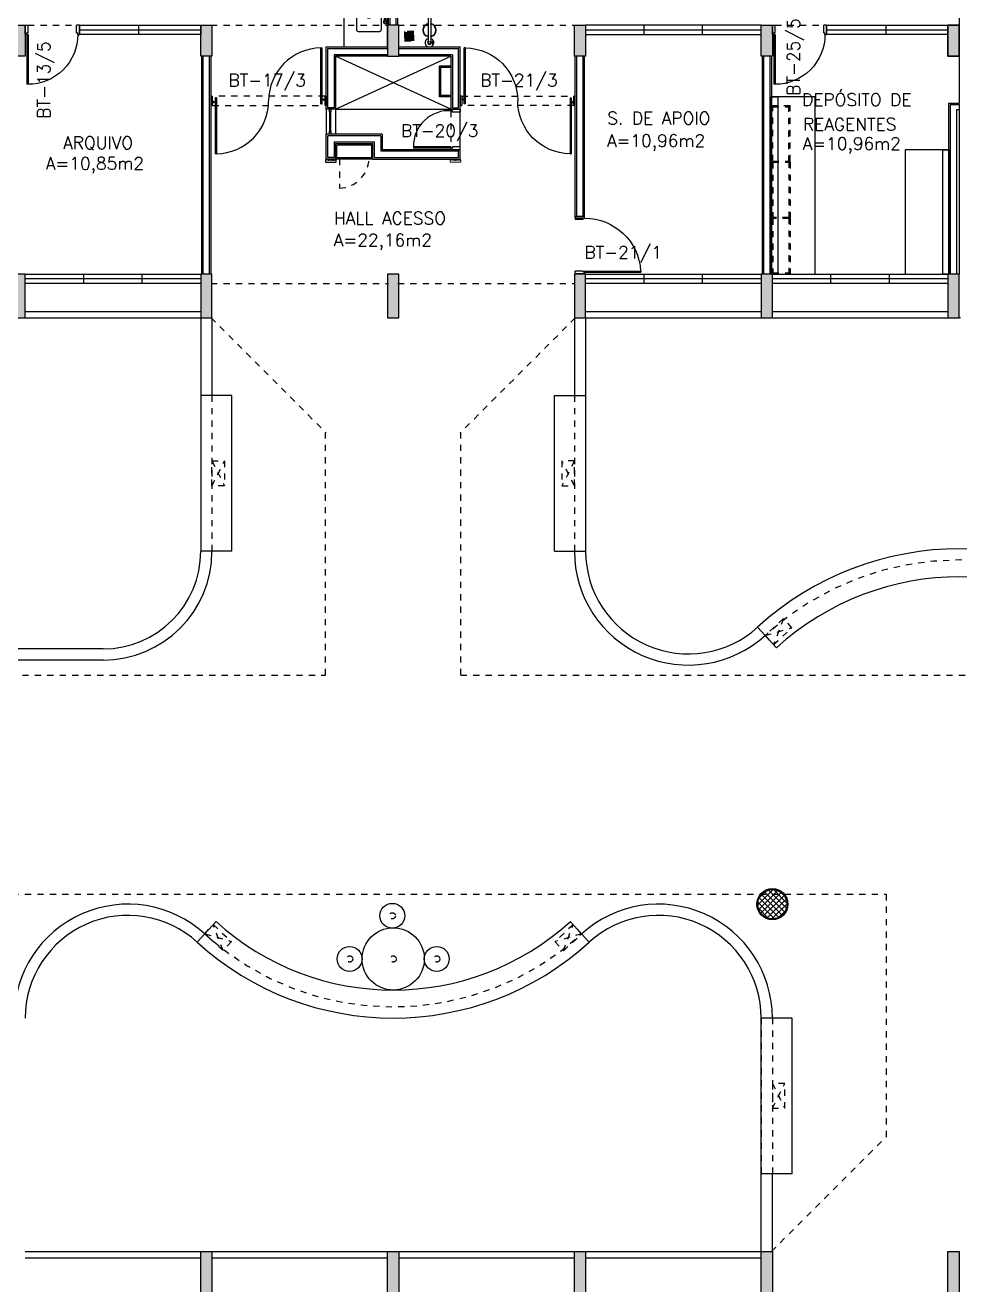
# Model space of a CAD drawing. Header units: metres. Extents: x -31 to 130, y -13 to 69.
# Drawn here: x 11.89 to 26.9, y 14.09 to 34.33 of the extents above; entities that cross this region are included whole.
import ezdxf

# ---------------------------------------------------------------- set-up
doc = ezdxf.new("R2010")
doc.units = ezdxf.units.M
doc.header["$LTSCALE"] = 0.002
doc.header["$MEASUREMENT"] = 0
doc.linetypes.add('HIDDEN', pattern=[9.525, 6.35, -3.175])
doc.linetypes.add('HIDDEN2', pattern=[4.7625, 3.175, -1.5875])
doc.layers.get('0').update_dxf_attribs({"linetype": 'CONTINUOUS'})
for name, color, linetype in [('A-WC', 2, 'CONTINUOUS'), ('ar-alv', 2, 'CONTINUOUS'), ('ar-armarioproj', 1, 'HIDDEN'), ('ar-banc', 1, 'CONTINUOUS'), ('ar-banco', 2, 'CONTINUOUS'), ('ar-cal', 2, 'CONTINUOUS'), ('ar-castelo', 2, 'CONTINUOUS'), ('ar-esq', 2, 'CONTINUOUS'), ('ar-estc', 1, 'CONTINUOUS'), ('AR-LAY-OUT-EQUIPAMENTOS', 1, 'CONTINUOUS'), ('ar-piso', 1, 'CONTINUOUS'), ('ar-porta', 1, 'CONTINUOUS'), ('ar-proj', 1, 'HIDDEN'), ('ar-projarmario', 1, 'HIDDEN'), ('ar-ralo', 1, 'CONTINUOUS'), ('ar-reboco', 2, 'CONTINUOUS'), ('ar-shaft', 2, 'CONTINUOUS'), ('ar-wc', 2, 'CONTINUOUS'), ('ar-xis', 1, 'CONTINUOUS'), ('banc', 1, 'CONTINUOUS'), ('COZ1', 1, 'CONTINUOUS'), ('DET-PIVO', 2, 'CONTINUOUS'), ('ENDEREÇO', 2, 'CONTINUOUS'), ('esq-01', 1, 'CONTINUOUS'), ('esq-02', 1, 'CONTINUOUS'), ('esq4', 1, 'CONTINUOUS'), ('estc-01', 3, 'CONTINUOUS'), ('h-estc', 3, 'CONTINUOUS'), ('h-lixo', 8, 'CONTINUOUS'), ('lixeiras', 1, 'CONTINUOUS'), ('lixo1', 1, 'CONTINUOUS'), ('mesa1', 2, 'CONTINUOUS'), ('mesa2', 1, 'HIDDEN'), ('PROJ-MARCO', 1, 'HIDDEN'), ('ptm', 2, 'CONTINUOUS'), ('ptm1', 1, 'CONTINUOUS'), ('ralo', 1, 'HIDDEN2'), ('shaft1', 2, 'CONTINUOUS'), ('TEXTO', 2, 'CONTINUOUS'), ('TRNR1', 1, 'CONTINUOUS'), ('ÁREA', 2, 'CONTINUOUS')]:
    doc.layers.add(name, color=color, linetype=linetype)
doc.layers.get('lixeiras').off()
doc.styles.add('UNB-100', font='simplex.shx', dxfattribs={"height": 0.2})
doc.styles.add('UNB1-100', font='simplex.shx', dxfattribs={"height": 0.2})

# ---------------------------------------------------------------- blocks, each defined once
blk = doc.blocks.new('plr01-01p')
at = {"layer": 'h-estc'}
blk.add_hatch(color=3, dxfattribs=at).paths.add_polyline_path([(0.09, 0.075), (-0.09, 0.075), (-0.09, -0.625), (0.09, -0.625)])
at = {"layer": 'estc-01', "color": 3}
blk.add_lwpolyline([(-0.09, 0.075), (-0.09, -0.625), (0.09, -0.625), (0.09, 0.075)], close=True, dxfattribs=at)
blk = doc.blocks.new('esq15-01p')
at = {"layer": 'esq-01'}
for p, q in [((2.91, 0), (0.09, 0)), ((1.03, -0.075), (1.03, 0.075)), ((1.97, -0.075), (1.97, 0.075))]:
    blk.add_line(p, q, dxfattribs=at)
at = {"layer": 'esq-02'}
blk.add_lwpolyline([(2.91, -0.075), (0.09, -0.075), (0.09, 0.075), (2.91, 0.075)], close=True, dxfattribs=at)
blk = doc.blocks.new('sh-01p')
at = {"layer": 'ar-alv'}
for p, q in [((-1.05, 0.05), (-0.09, 0.05)), ((-1.05, -0.9), (-1.05, 0.05)), ((0.09, 0.05), (1.05, 0.05)), ((1.05, -0.9), (1.05, 0.05)), ((-0.95, -0.05), (-0.95, -0.9)), ((-0.09, -0.05), (-0.95, -0.05)), ((0.95, -0.05), (0.09, -0.05)), ((0.95, -0.05), (0.95, -0.9)), ((-0.95, -0.9), (-1.05, -0.9)), ((0.95, -0.9), (1.05, -0.9)), ((-1.05, -1.7), (-1.05, -1.35)), ((-0.2, -1.35), (-1.05, -1.35)), ((-0.2, -1.35), (-0.2, -1.6)), ((-0.95, -1.45), (-0.3, -1.45)), ((-0.95, -1.45), (-0.95, -1.7)), ((-0.3, -1.7), (-0.3, -1.45)), ((1.05, -1.6), (-0.2, -1.6)), ((1.05, -1.7), (1.05, -1.6)), ((-0.95, -1.7), (-1.05, -1.7)), ((-0.3, -1.7), (1.05, -1.7))]:
    blk.add_line(p, q, dxfattribs=at)
at = {"layer": 'ar-proj'}
for p, q in [((0.925, -0.95), (0.925, -1.53)), ((1.075, -1.53), (1.075, -0.97))]:
    blk.add_line(p, q, dxfattribs=at)
at = {"layer": 'ar-proj', "ltscale": 0.01}
blk.add_line((-0.861, -1.725), (-0.861, -2.195), dxfattribs=at)
blk.add_arc((-0.882, -1.699), 0.496, 272.4338, 357.0427, dxfattribs=at)
at = {"layer": 'ar-reboco'}
for p, q in [((-1.075, 0.075), (-0.09, 0.075)), ((-1.075, -0.925), (-1.075, 0.075)), ((0.09, 0.075), (1.075, 0.075)), ((1.075, -0.925), (1.075, 0.075)), ((-0.09, -0.075), (-0.925, -0.075)), ((0.925, -0.075), (0.09, -0.075)), ((0.925, -0.075), (0.925, -0.925)), ((-0.925, -0.925), (-1.075, -0.925)), ((0.925, -0.925), (1.075, -0.925)), ((1.075, -1.575), (1.075, -0.925)), ((-1.075, -1.725), (-1.075, -1.325)), ((-0.175, -1.325), (-1.075, -1.325)), ((-0.175, -1.325), (-0.175, -1.575)), ((-0.925, -1.475), (-0.325, -1.475)), ((-0.925, -1.475), (-0.925, -1.725)), ((-0.325, -1.725), (-0.325, -1.475)), ((1.075, -1.575), (-0.175, -1.575)), ((1.075, -1.725), (1.075, -1.588)), ((-0.925, -1.725), (-1.075, -1.725)), ((-0.325, -1.725), (1.075, -1.725))]:
    blk.add_line(p, q, dxfattribs=at)
blk.add_lwpolyline([(-0.925, -0.075), (-0.925, -0.925)], dxfattribs=at)
at = {"layer": 'ar-xis'}
for p, q in [((-0.925, -0.925), (0.925, -0.075)), ((0.925, -0.925), (-0.925, -0.075))]:
    blk.add_line(p, q, dxfattribs=at)
at = {"layer": 'esq-01'}
for p, q in [((-1.05, -1.743), (-1.026, -1.743)), ((-0.975, -1.743), (-0.95, -1.743))]:
    blk.add_line(p, q, dxfattribs=at)
at = {"layer": 'esq-01', "lineweight": 15}
blk.add_line((-0.925, -1.714), (-0.925, -1.716), dxfattribs=at)
at = {"layer": 'esq-01', "flags": 128}
blk.add_lwpolyline([(-0.92, -1.778, 0.414214), (-0.915, -1.773), (-0.915, -1.743, 0.414214), (-0.92, -1.738), (-0.95, -1.738), (-0.95, -1.743), (-0.998, -1.743), (-0.998, -1.748), (-1.003, -1.748), (-1.003, -1.743), (-1.05, -1.743), (-1.05, -1.738), (-1.08, -1.738), (-1.08, -1.738, 0.414214), (-1.085, -1.743), (-1.085, -1.773, 0.414214), (-1.08, -1.778)], format="xyb", close=True, dxfattribs=at)
at = {"layer": 'esq-01', "lineweight": 15, "flags": 128}
for points in [[(-0.925, -1.655), (-0.925, -1.725), (-0.904, -1.725), (-0.904, -1.655)], [(-0.346, -1.655), (-0.346, -1.725), (-0.325, -1.725), (-0.325, -1.655)]]:
    blk.add_lwpolyline(points, close=True, dxfattribs=at)
blk.add_lwpolyline([(0.92, -1.778, -0.414214), (0.915, -1.773), (0.915, -1.743, -0.414214), (0.92, -1.738), (0.95, -1.738), (0.95, -1.743), (0.997, -1.743), (0.997, -1.748), (1.002, -1.748), (1.002, -1.743), (1.05, -1.743), (1.05, -1.738), (1.08, -1.738), (1.08, -1.738, -0.414214), (1.085, -1.743), (1.085, -1.773, -0.414214), (1.08, -1.778)], format="xyb", close=True, dxfattribs=at)
at = {"layer": 'esq4'}
for p, q in [((-1.075, -0.925), (-1.075, -1.325)), ((-0.925, -0.925), (-0.925, -1.325)), ((-0.95, -1.743), (-0.95, -1.725)), ((-0.925, -1.738), (-0.938, -1.738)), ((-0.936, -1.727), (-0.936, -1.736)), ((-0.936, -1.736), (-0.925, -1.736)), ((-0.925, -1.736), (-0.925, -1.738)), ((0.925, -1.736), (0.925, -1.738)), ((0.936, -1.736), (0.925, -1.736)), ((0.936, -1.727), (0.936, -1.736)), ((1.064, -1.727), (1.064, -1.736)), ((1.064, -1.736), (1.075, -1.736)), ((1.075, -1.736), (1.075, -1.738))]:
    blk.add_line(p, q, dxfattribs=at)
at = {"layer": 'esq4', "lineweight": 15, "ltscale": 0.0002}
for p, q in [((-1.025, -1.284), (-1.025, -0.961)), ((-1, -1.284), (-1, -0.961)), ((-0.863, -1.7), (-0.387, -1.7)), ((-0.863, -1.725), (-0.387, -1.725))]:
    blk.add_line(p, q, dxfattribs=at)
at = {"layer": 'esq4', "lineweight": 5}
for p, q in [((-0.925, -1.727), (-0.936, -1.727)), ((-0.925, -1.725), (-0.925, -1.727)), ((0.925, -1.725), (0.925, -1.727)), ((0.925, -1.727), (0.936, -1.727)), ((1.075, -1.727), (1.064, -1.727)), ((1.075, -1.725), (1.075, -1.727))]:
    blk.add_line(p, q, dxfattribs=at)
at = {"layer": 'esq4', "linetype": 'Continuous', "lineweight": 5}
for points in [[(1.075, -1.575), (1.062, -1.575), (1.062, -1.588), (1.075, -1.588), (1.075, -1.586), (1.064, -1.586), (1.064, -1.577), (1.075, -1.577)], [(-1.075, -1.738), (-1.05, -1.738), (-1.05, -1.725), (-1.075, -1.725), (-1.075, -1.727), (-1.064, -1.727), (-1.064, -1.736), (-1.075, -1.736)]]:
    blk.add_lwpolyline(points, close=True, dxfattribs=at)
at = {"layer": 'ptm'}
for p, q in [((0.925, -1.53), (0.325, -1.53)), ((0.325, -1.53), (0.325, -1.55)), ((0.925, -1.55), (0.325, -1.55)), ((0.925, -1.53), (0.925, -1.55))]:
    blk.add_line(p, q, dxfattribs=at)
for points in [[(0.925, -0.925), (1.075, -0.925), (1.075, -0.97), (0.95, -0.97), (0.95, -0.95), (0.925, -0.95), (0.925, -0.925)], [(0.925, -1.575), (1.075, -1.575), (1.075, -1.53), (0.95, -1.53), (0.95, -1.55), (0.925, -1.55), (0.925, -1.575)]]:
    blk.add_lwpolyline(points, dxfattribs=at)
at = {"layer": 'ptm1'}
blk.add_arc((0.894, -1.517), 0.569, 85.5635, 181.3143, dxfattribs=at)
at = {"layer": 'shaft1'}
for p, q in [((0.743, -0.724), (0.743, -0.226)), ((0.743, -0.226), (0.925, -0.226)), ((0.743, -0.247), (0.925, -0.247)), ((0.763, -0.705), (0.763, -0.247)), ((0.926, -0.705), (0.743, -0.705)), ((0.925, -0.726), (0.743, -0.726)), ((-1.012, -0.966), (-1.012, -1.284)), ((-0.925, -0.925), (0.925, -0.925)), ((-0.904, -1.658), (-0.904, -1.495)), ((-0.896, -1.495), (-0.346, -1.495)), ((-0.346, -1.495), (-0.346, -1.657)), ((-0.387, -1.712), (-0.863, -1.712))]:
    blk.add_line(p, q, dxfattribs=at)
for points in [[(-1.025, -0.925), (-1, -0.925), (-1, -0.966), (-1.025, -0.966)], [(-1.025, -1.284), (-1, -1.284), (-1, -1.325), (-1.025, -1.325)], [(-0.863, -1.7), (-0.863, -1.725), (-0.904, -1.725), (-0.904, -1.7)], [(-0.346, -1.7), (-0.346, -1.725), (-0.387, -1.725), (-0.387, -1.7)]]:
    blk.add_lwpolyline(points, close=True, dxfattribs=at)
blk = doc.blocks.new('plr02-01p')
at = {"layer": 'h-estc'}
blk.add_hatch(color=3, dxfattribs=at).paths.add_polyline_path([(0.09, 0.075), (-0.09, 0.075), (-0.09, -0.425), (0.09, -0.425)])
at = {"layer": 'estc-01', "color": 3}
blk.add_lwpolyline([(-0.09, 0.075), (-0.09, -0.425), (0.09, -0.425), (0.09, 0.075)], close=True, dxfattribs=at)
blk = doc.blocks.new('pm-80-01p')
at = {"layer": 'ptm'}
for p, q in [((0.105, 0.075), (0.105, 0.875)), ((0.125, 0.875), (0.105, 0.875)), ((0.125, 0.075), (0.125, 0.875)), ((0.105, 0.075), (0.08, 0.075)), ((0.08, 0.075), (0.08, -0.075)), ((0.125, 0.075), (0.105, 0.075)), ((0.105, 0.075), (0.105, 0.05)), ((0.125, 0.05), (0.105, 0.05)), ((0.125, 0.05), (0.125, -0.075)), ((0.905, 0.05), (0.905, -0.075)), ((0.905, 0.05), (0.925, 0.05)), ((0.925, 0.075), (0.95, 0.075)), ((0.925, 0.075), (0.925, 0.05)), ((0.95, 0.075), (0.95, -0.075)), ((0.08, -0.075), (0.125, -0.075)), ((0.95, -0.075), (0.905, -0.075))]:
    blk.add_line(p, q, dxfattribs=at)
at = {"layer": 'ptm', "color": 1}
blk.add_arc((0.125, 0.075), 0.8, 360, 90, dxfattribs=at)
blk = doc.blocks.new('esq16-01p')
at = {"layer": 'esq-01'}
for p, q in [((2.025, 0), (0.075, 0)), ((1.075, 0.075), (1.075, -0.075)), ((2.025, 0.075), (2.025, -0.075))]:
    blk.add_line(p, q, dxfattribs=at)
at = {"layer": 'esq-02'}
blk.add_lwpolyline([(2.025, 0.075), (0.075, 0.075), (0.075, -0.075), (2.025, -0.075)], close=True, dxfattribs=at)
at = {"rotation": 180}
blk.add_blockref('pm-80-01p', (2.975, 0), dxfattribs=at)
blk = doc.blocks.new('esq16b-01p')
at = {"layer": 'esq-01'}
for p, q in [((2.91, 0), (0.09, 0)), ((1.03, -0.075), (1.03, 0.075)), ((1.97, -0.075), (1.97, 0.075))]:
    blk.add_line(p, q, dxfattribs=at)
at = {"layer": 'esq-02'}
blk.add_lwpolyline([(2.91, -0.075), (0.09, -0.075), (0.09, 0.075), (2.91, 0.075)], close=True, dxfattribs=at)
blk = doc.blocks.new('pm-90-01p')
at = {"layer": 'ptm'}
for p, q in [((0.105, 0.075), (0.105, 0.975)), ((0.125, 0.975), (0.105, 0.975)), ((0.125, 0.075), (0.125, 0.975)), ((0.105, 0.075), (0.08, 0.075)), ((0.08, 0.075), (0.08, -0.075)), ((0.125, 0.075), (0.105, 0.075)), ((0.125, 0.075), (0.105, 0.075)), ((0.105, 0.075), (0.105, 0.05)), ((0.125, 0.05), (0.105, 0.05)), ((0.125, 0.05), (0.125, -0.075)), ((0.955, 0.05), (0.955, -0.075)), ((0.955, 0.05), (0.975, 0.05)), ((0.975, 0.075), (1, 0.075)), ((0.975, 0.075), (0.975, 0.05)), ((1, 0.075), (1, -0.075)), ((0.08, -0.075), (0.125, -0.075)), ((1, -0.075), (0.955, -0.075))]:
    blk.add_line(p, q, dxfattribs=at)
at = {"layer": 'ptm', "color": 1}
blk.add_arc((0.073, 0.074), 0.902, 0.054, 86.687, dxfattribs=at)
blk = doc.blocks.new('bnc-8p')
at = {"layer": 'banc', "color": 1}
blk.add_lwpolyline([(-1, 0), (1, 0), (1, 0.7), (-1, 0.7)], close=True, dxfattribs=at)
blk = doc.blocks.new('bnc-09p')
at = {"layer": 'banc', "color": 1}
blk.add_lwpolyline([(-1.425, 0), (1.425, 0), (1.425, 0.7), (-1.425, 0.7)], close=True, dxfattribs=at)
blk = doc.blocks.new('pm-dp90-01p')
at = {"layer": 'DET-PIVO'}
for centre in [(-0.85, 0), (0.85, 0)]:
    blk.add_circle(centre, 0.005, dxfattribs=at)
at = {"layer": 'PROJ-MARCO'}
for p, q in [((0.9, 0.075), (-0.9, 0.075)), ((-0.9, -0.075), (0.9, -0.075))]:
    blk.add_line(p, q, dxfattribs=at)
at = {"layer": 'ptm'}
for p, q in [((0.84, -0.05), (0.84, 0.85)), ((0.84, 0.85), (0.86, 0.85)), ((0.86, -0.05), (0.86, 0.85)), ((-0.925, -0.075), (-0.925, 0.075)), ((-0.925, 0.075), (-0.9, 0.075)), ((-0.9, -0.075), (-0.9, 0.075)), ((-0.86, 0.05), (-0.86, -0.85)), ((-0.84, 0.05), (-0.86, 0.05)), ((-0.84, 0.05), (-0.84, -0.85)), ((0.88, 0.03), (0.9, 0.03)), ((0.88, 0.01), (0.88, 0.03)), ((0.88, 0.01), (0.9, 0.01)), ((0.9, 0.075), (0.925, 0.075)), ((0.9, 0.075), (0.9, -0.075)), ((0.925, 0.075), (0.925, -0.075)), ((-0.9, -0.075), (-0.925, -0.075)), ((-0.88, -0.01), (-0.9, -0.01)), ((-0.88, -0.03), (-0.9, -0.03)), ((-0.88, -0.01), (-0.88, -0.03)), ((0.84, -0.05), (0.86, -0.05)), ((0.925, -0.075), (0.9, -0.075)), ((-0.84, -0.85), (-0.86, -0.85))]:
    blk.add_line(p, q, dxfattribs=at)
at = {"layer": 'ptm', "color": 1}
for centre, start, end in [((0.85, 0), 90.6743, 180), ((-0.85, 0), 270.6743, 0)]:
    blk.add_arc(centre, 0.85, start, end, dxfattribs=at)
blk = doc.blocks.new('CUBAcoz-01P')
at = {"layer": 'COZ1'}
for p, q in [((-0.25, -0.4705), (-0.25, -0.1305)), ((-0.22, -0.1005), (0.22, -0.1005)), ((0.25, -0.4705), (0.25, -0.1305)), ((-0.22, -0.5005), (0.22, -0.5005))]:
    blk.add_line(p, q, dxfattribs=at)
blk.add_circle((0, -0.3005), 0.04, dxfattribs=at)
for centre, start, end in [((-0.22, -0.1305), 90, 180), ((0.22, -0.1305), 0, 90), ((-0.22, -0.4705), 180, 270), ((0.22, -0.4705), 270, 0)]:
    blk.add_arc(centre, 0.03, start, end, dxfattribs=at)
blk = doc.blocks.new('TRNR-01P')
at = {"layer": 'TRNR1'}
for p, q in [((-0.009, 0.083), (-0.009, 0.011)), ((0, 0.009), (0.17, 0.009)), ((0.009, 0.083), (0.009, 0.009)), ((-0.009, -0.011), (-0.009, -0.083)), ((0, -0.009), (0.17, -0.009)), ((0.009, -0.009), (0.009, -0.083))]:
    blk.add_line(p, q, dxfattribs=at)
for centre in [(0, 0.1), (0, -0.1)]:
    blk.add_circle(centre, 0.02, dxfattribs=at)
for centre, radius, start, end in [((0, 0.1), 0.03, 289.4712, 250.5288), ((0, 0), 0.014, 130.0052, 229.9948), ((0, 0), 0.009, 90, 270), ((0.17, 0), 0.009, 270, 90), ((0, -0.1), 0.03, 109.4712, 70.5288)]:
    blk.add_arc(centre, radius, start, end, dxfattribs=at)
blk = doc.blocks.new('bnc-24p')
at = {"layer": 'banc'}
blk.add_lwpolyline([(-0.5, 0), (0.5, 0), (0.5, 0.7), (-0.5, 0.7)], close=True, dxfattribs=at)
for name, p, rotation in [('CUBAcoz-01P', (0, 0), 180), ('TRNR-01P', (0, 0.038), 90)]:
    blk.add_blockref(name, p, dxfattribs=dict(rotation=rotation))
blk = doc.blocks.new('mob-ar3')
at = {"layer": 'ar-armarioproj'}
for p, q in [((-1.3825, 0), (-1.3825, 0.3)), ((-0.49, 0.3), (-1.3825, 0.3)), ((-1.3825, 0.28), (-1.3825, 0.3)), ((-1.3825, 0.28), (-1.3825, 0.3)), ((-0.48, 0.28), (-1.3825, 0.28)), ((-1.3625, 0.02), (-1.3625, 0.28)), ((-0.9325, 0.28), (-0.9325, 0.3)), ((-0.49, 0.3), (-0.4825, 0.3)), ((-0.49, 0.28), (-0.49, 0.02)), ((-0.4825, 0.28), (-0.4825, 0.3)), ((0.425, 0.28), (-0.48, 0.28)), ((-0.4775, 0.3), (-0.47, 0.3)), ((-0.4775, 0.28), (-0.4775, 0.3)), ((0.415, 0.3), (-0.47, 0.3)), ((-0.47, 0.28), (-0.47, 0.02)), ((-0.0275, 0.28), (-0.0275, 0.3)), ((0.415, 0.3), (0.4225, 0.3)), ((0.415, 0.02), (0.415, 0.28)), ((0.4225, 0.28), (0.4225, 0.3)), ((0.425, 0.28), (1.3275, 0.28)), ((0.4275, 0.28), (0.4275, 0.3)), ((0.4275, 0.3), (0.435, 0.3)), ((0.435, 0.3), (1.3075, 0.3)), ((0.435, 0.02), (0.435, 0.28)), ((0.8775, 0.28), (0.8775, 0.3)), ((1.3075, 0.3), (1.3275, 0.3)), ((1.3075, 0.02), (1.3075, 0.28)), ((1.3275, 0), (1.3275, 0.3)), ((-0.49, 0.02), (-1.3625, 0.02)), ((0.415, 0.02), (-0.47, 0.02)), ((0.435, 0.02), (1.3075, 0.02)), ((1.3275, 0), (-1.3825, 0))]:
    blk.add_line(p, q, dxfattribs=at)
blk = doc.blocks.new('ralo-15cm')
at = {"layer": 'ralo'}
h = blk.add_hatch(dxfattribs=at)
h.set_pattern_fill('DOTS', color=256, scale=0.005, style=0)
h.set_pattern_definition([(0, (-210.436618, -163.386024), (0.00396875, 0.0079375), [0, -0.0079375])])
h.paths.add_polyline_path([(0.07, 0.064, 0.109147), (0.065, 0.07), (0.044, 0.07, 0.234403), (0.037, 0.056, 0.031938), (0.037, 0.054, -0.085518), (0.053, 0.038, 0.304982), (0.07, 0.048)])
h.paths.add_polyline_path([(-0.047, 0.07), (-0.065, 0.07, 0.101422), (-0.07, 0.065), (-0.07, 0.047, 0.322568), (-0.052, 0.04, -0.06492), (-0.04, 0.051, 0.065904), (-0.039, 0.056, 0.253091)])
h.paths.add_polyline_path([(-0.054, -0.037, 0.248259), (-0.07, -0.043), (-0.07, -0.068, 0.039546), (-0.068, -0.07), (-0.044, -0.07, 0.224729), (-0.037, -0.055, 0.030017), (-0.037, -0.053, -0.089405)])
h.paths.add_polyline_path([(0.07, -0.042, 0.270307), (0.052, -0.039, -0.063767), (0.041, -0.051, 0.073161), (0.04, -0.056, 0.228135), (0.047, -0.07), (0.069, -0.07, 0.013274), (0.07, -0.069)])
for p, q in [((-0.047, 0.002), (-0.062, 0.002)), ((-0.027, 0.002), (-0.044, 0.002)), ((-0.021, 0.042), (-0.029, 0.055)), ((-0.009, 0.002), (-0.024, 0.002)), ((-0.011, 0.024), (-0.02, 0.04)), ((-0.003, 0.009), (-0.01, 0.022)), ((0.007, 0.007), (0.014, 0.02)), ((0.015, 0.022), (0.024, 0.037)), ((0.026, 0.039), (0.033, 0.052)), ((-0.026, -0.039), (-0.033, -0.052)), ((-0.015, -0.022), (-0.024, -0.037)), ((-0.007, -0.007), (-0.014, -0.02)), ((0.002, -0.009), (0.01, -0.022)), ((0.009, -0.003), (0.024, -0.003)), ((0.011, -0.024), (0.02, -0.04)), ((0.021, -0.042), (0.029, -0.055)), ((0.027, -0.003), (0.044, -0.003)), ((0.047, -0.003), (0.062, -0.003))]:
    blk.add_line(p, q, dxfattribs=at)
for points in [[(-0.075, -0.075), (0.075, -0.075), (0.075, 0.075), (-0.075, 0.075)], [(-0.07, -0.07), (0.07, -0.07), (0.07, 0.07), (-0.07, 0.07)]]:
    blk.add_lwpolyline(points, close=True, dxfattribs=at)
for radius in [0.065, 0.00337]:
    blk.add_circle((0, 0), radius, dxfattribs=at)
for radius, start, end in [(0.0617, 152.3206, 177.6794), (0.0617, 122.3206, 147.6794), (0.0468, 153.0651, 176.9349), (0.0443, 153.2384, 176.7616), (0.0468, 123.0651, 146.9349), (0.0443, 123.2384, 146.7616), (0.0617, 92.3206, 117.6794), (0.0268, 155.3615, 174.6385), (0.0243, 155.916, 174.084), (0.0268, 125.3615, 144.6385), (0.0468, 93.0651, 116.9349), (0.0443, 93.2384, 116.7616), (0.0243, 125.916, 144.084), (0.0268, 95.3615, 114.6385), (0.0243, 95.916, 114.084), (0.0617, 62.3206, 87.6794), (0.0468, 63.0651, 86.9349), (0.0443, 63.2384, 86.7616), (0.0268, 65.3615, 84.6385), (0.0243, 65.916, 84.084), (0.0243, 35.916, 54.084), (0.0268, 35.3615, 54.6385), (0.0243, 5.916, 24.084), (0.0443, 33.2384, 56.7616), (0.0268, 5.3615, 24.6385), (0.0468, 33.0651, 56.9349), (0.0617, 32.3206, 57.6794), (0.0443, 3.2384, 26.7616), (0.0468, 3.0651, 26.9349), (0.0617, 2.3206, 27.6794), (0.0617, 182.3206, 207.6794), (0.0617, 212.3206, 237.6794), (0.0468, 183.0651, 206.9349), (0.0443, 183.2384, 206.7616), (0.0468, 213.0651, 236.9349), (0.0443, 213.2384, 236.7616), (0.0617, 242.3206, 267.6794), (0.0268, 185.3615, 204.6385), (0.0243, 185.916, 204.084), (0.0268, 215.3615, 234.6385), (0.0468, 243.0651, 266.9349), (0.0243, 215.916, 234.084), (0.0443, 243.2384, 266.7616), (0.0268, 245.3615, 264.6385), (0.0243, 245.916, 264.084), (0.0243, 275.916, 294.084), (0.0268, 275.3615, 294.6385), (0.0443, 273.2384, 296.7616), (0.0468, 273.0651, 296.9349), (0.0617, 272.3206, 297.6794), (0.0243, 305.916, 324.084), (0.0268, 305.3615, 324.6385), (0.0243, 335.916, 354.084), (0.0268, 335.3615, 354.6385), (0.0443, 303.2384, 326.7616), (0.0468, 303.0651, 326.9349), (0.0617, 302.3206, 327.6794), (0.0443, 333.2384, 356.7616), (0.0468, 333.0651, 356.9349), (0.0617, 332.3206, 357.6794)]:
    blk.add_arc((0, 0), radius, start, end, dxfattribs=at)
blk = doc.blocks.new('lixo-01p')
at = {"layer": 'h-lixo'}
h = blk.add_hatch(dxfattribs=at)
h.set_pattern_fill('ANSI37', color=1, scale=0.02, style=0)
h.set_pattern_definition([(315, (-1.51, 22.955544), (-0.04490128, -0.04490128), []), (225, (-1.51, 22.955544), (-0.04490128, 0.04490128), [])])
h.paths.add_polyline_path([(0, -0.235), (0, 0.235, -0.414214), (0.235, 0, -0.414214)])
h.paths.add_polyline_path([(0, -0.235, -0.414214), (-0.235, 0, -0.414214), (0, 0.235)])
at = {"layer": 'lixo1', "color": 1}
for radius in [0.25, 0.235]:
    blk.add_circle((0, 0), radius, dxfattribs=at)
blk = doc.blocks.new('mesa-banco-01p')
at = {"layer": 'mesa1'}
for centre, radius in [((-0.014, 0.393), 0.2), ((0, -0.3), 0.5), ((-0.7, -0.3), 0.2), ((0.7, -0.3), 0.2)]:
    blk.add_circle(centre, radius, dxfattribs=at)
at = {"layer": 'mesa2'}
for centre in [(-0.014, 0.393), (-0.7, -0.3), (0, -0.3), (0.7, -0.3)]:
    blk.add_circle(centre, 0.05, dxfattribs=at)
blk = doc.blocks.new('BOX')
at = {"color": 1}
for p, q in [((-0.057, -0.14), (-0.057, -0.2)), ((-0.053, -0.14), (-0.053, -0.2)), ((-0.03, -0.165), (-0.053, -0.165)), ((-0.03, -0.175), (-0.053, -0.175)), ((-0.02, -0.73), (-0.02, -0.192)), ((0.02, -0.73), (0.02, -0.192))]:
    blk.add_line(p, q, dxfattribs=at)
blk.add_circle((0, -0.17), 0.02, dxfattribs=at)
for centre, radius, start, end in [((0, -0.17), 0.0699, 286.6348, 253.3652), ((-0.055, -0.14), 0.002, 0, 180), ((-0.055, -0.2), 0.002, 180, 0), ((0, -0.17), 0.03, 311.8103, 228.1897), ((0, -0.371), 0.107, 100.7532, 259.2468), ((0, -0.371), 0.103, 100.7532, 259.2468), ((0, -0.371), 0.103, 280.7532, 79.2468), ((0, -0.371), 0.107, 280.7532, 79.2468), ((0, -0.73), 0.15, 97.6623, 82.3377), ((0, -0.73), 0.025, 143.1301, 36.8699), ((0, -0.73), 0.02, 180, 0)]:
    blk.add_arc(centre, radius, start, end, dxfattribs=at)
blk = doc.blocks.new('chuvemerg-p')
at = {"layer": 'A-WC', "color": 1, "xscale": 4.000000000000012, "yscale": 4.000000000000012, "zscale": 4.000000000000012, "rotation": 315.0000000000003}
blk.add_blockref('BOX', (0, 0), dxfattribs=at)
blk = doc.blocks.new('chuveiro-emerg')
at = {"layer": 'AR-LAY-OUT-EQUIPAMENTOS', "xscale": 0.250000000000002, "yscale": 0.250000000000002, "zscale": 0.250000000000002, "rotation": 134.9999999999999}
blk.add_blockref('chuvemerg-p', (-0.1, -0.0075), dxfattribs=at)
blk = doc.blocks.new('grelha proj')
at = {"layer": 'ar-proj', "color": 1}
for p, q in [((0.4, 0.2), (0, 0)), ((0, 0.2), (0.4, 0))]:
    blk.add_line(p, q, dxfattribs=at)
blk.add_lwpolyline([(0, 0.2), (0.4, 0.2), (0.4, 0), (0, 0)], close=True, dxfattribs=at)

msp = doc.modelspace()

# ---------------------------------------------------------------- linework, layer by layer
msp.add_line((26.91, 29.625), (26.89, 29.625))
at = {"layer": 'ar-alv'}
for p, q in [((17.75, 34.325), (17.75, 44.175)), ((17.85, 34.325), (17.85, 44.175)), ((14.75, 30.325), (14.75, 33.825)), ((14.85, 30.325), (14.85, 33.825)), ((20.75, 31.25), (20.75, 33.825)), ((20.85, 31.25), (20.85, 33.825)), ((23.75, 33.825), (23.75, 30.325)), ((23.85, 33.825), (23.85, 30.325)), ((26.75, 33.05), (26.89, 33.05)), ((26.75, 30.325), (26.75, 33.05)), ((26.89, 33.05), (26.89, 32.97)), ((26.85, 30.325), (26.85, 32.97)), ((26.85, 32.97), (26.89, 32.97)), ((20.85, 31.25), (20.75, 31.25))]:
    msp.add_line(p, q, dxfattribs=at)
at = {"layer": 'ar-banco'}
for p, q in [((15.21, 28.375), (14.71, 28.375)), ((14.71, 28.375), (14.71, 25.875)), ((15.21, 25.875), (15.21, 28.375)), ((20.39, 28.375), (20.89, 28.375)), ((20.39, 25.875), (20.39, 28.375)), ((20.89, 28.375), (20.89, 25.875)), ((15.21, 25.875), (14.71, 25.875)), ((20.39, 25.875), (20.89, 25.875)), ((23.955, 24.323), (23.652, 24.656)), ((14.652, 19.594), (14.955, 19.927)), ((20.948, 19.594), (20.645, 19.927)), ((23.71, 15.875), (23.71, 18.375)), ((24.21, 18.375), (23.71, 18.375)), ((24.21, 18.375), (23.71, 18.375)), ((24.21, 15.875), (24.21, 18.375)), ((24.21, 15.875), (23.71, 15.875))]:
    msp.add_line(p, q, dxfattribs=at)
for centre, radius, start, end in [((26.9, 21.092), 4.822, 47.6466, 132.3534), ((26.9, 21.092), 4.372, 47.6466, 132.3534), ((17.8, 23.048), 4.223, 227.6466, 312.3534), ((17.8, 23.048), 4.673, 227.6466, 312.3534)]:
    msp.add_arc(centre, radius, start, end, dxfattribs=at)
at = {"layer": 'ar-cal'}
for p, q in [((14.71, 29.625), (14.71, 25.875)), ((14.89, 29.625), (14.89, 28.375)), ((20.71, 29.625), (20.71, 28.375)), ((20.89, 29.625), (20.89, 28.375)), ((14.89, 25.875), (14.89, 25.875)), ((20.71, 25.875), (20.71, 25.875)), ((13.14, 24.305), (9.755, 24.305)), ((13.14, 24.125), (9.745, 24.125)), ((23.89, 18.375), (23.89, 18.375)), ((23.89, 18.375), (23.89, 18.375)), ((23.71, 14.625), (23.71, 15.875)), ((23.89, 14.625), (23.89, 15.875))]:
    msp.add_line(p, q, dxfattribs=at)
for centre, radius, start, end in [((13.14, 25.875), 1.75, 270, 0), ((13.14, 25.875), 1.57, 270, 0), ((22.54, 25.875), 1.83, 180, 312.3534), ((22.54, 25.875), 1.65, 180, 312.3534), ((13.54, 18.375), 1.83, 47.6466, 180), ((22.06, 18.375), 1.83, 0, 132.3534), ((13.54, 18.375), 1.65, 47.6466, 180), ((22.06, 18.375), 1.65, 0, 132.3534)]:
    msp.add_arc(centre, radius, start, end, dxfattribs=at)
at = {"layer": 'ar-castelo'}
for points in [[(23.975, 30.325), (23.875, 30.325), (23.875, 33.175), (23.975, 33.175)], [(26.725, 30.325), (26.625, 30.325), (26.625, 32.325), (26.725, 32.325)]]:
    msp.add_lwpolyline(points, close=True, dxfattribs=at)
at = {"layer": 'ar-piso'}
for p, q in [((26.89, 44.175), (26.89, 34.325)), ((26.89, 33.825), (26.89, 33.075)), ((26.89, 32.97), (26.89, 30.325)), ((11.89, 29.725), (14.71, 29.725)), ((11.89, 29.625), (14.71, 29.625)), ((20.89, 29.725), (23.71, 29.725)), ((20.89, 29.625), (23.71, 29.625)), ((23.89, 29.725), (26.71, 29.725)), ((23.89, 29.625), (26.71, 29.625)), ((11.89, 14.625), (14.71, 14.625)), ((14.89, 14.625), (17.71, 14.625)), ((17.89, 14.625), (20.71, 14.625)), ((20.89, 14.625), (23.71, 14.625)), ((11.89, 14.525), (14.71, 14.525)), ((14.89, 14.525), (17.71, 14.525)), ((17.89, 14.525), (20.71, 14.525)), ((20.89, 14.525), (23.71, 14.525))]:
    msp.add_line(p, q, dxfattribs=at)
at = {"layer": 'ar-proj'}
for p, q in [((11.935, 34.325), (12.715, 34.325)), ((14.875, 34.325), (17.725, 34.325)), ((17.875, 34.325), (20.725, 34.325)), ((23.935, 34.325), (24.715, 34.325)), ((14.875, 30.175), (17.725, 30.175)), ((17.875, 30.175), (20.725, 30.175)), ((14.875, 29.625), (16.725, 27.775)), ((20.725, 29.625), (18.875, 27.775)), ((14.89, 28.375), (14.89, 25.875)), ((20.71, 28.375), (20.71, 25.875)), ((16.715, 23.885), (16.715, 27.775)), ((18.885, 23.885), (18.885, 27.775)), ((11.645, 23.885), (16.715, 23.885)), ((18.885, 23.885), (34.915, 23.885)), ((9.885, 20.365), (25.715, 20.365)), ((25.715, 20.365), (25.715, 16.475)), ((23.89, 18.375), (23.89, 15.875)), ((23.875, 14.625), (25.725, 16.475))]:
    msp.add_line(p, q, dxfattribs=at)
for centre, radius, start, end in [((26.9, 21.092), 4.642, 47.6466, 132.3534), ((17.8, 23.048), 4.493, 227.6466, 312.3534)]:
    msp.add_arc(centre, radius, start, end, dxfattribs=at)
at = {"layer": 'ar-projarmario'}
msp.add_line((23.71, 18.375), (23.71, 15.875), dxfattribs=at)
at = {"layer": 'ar-reboco'}
for p, q in [((17.725, 34.325), (17.725, 44.175)), ((17.875, 34.325), (17.875, 44.175)), ((14.725, 30.325), (14.725, 33.825)), ((14.875, 30.325), (14.875, 33.825)), ((20.725, 31.225), (20.725, 33.825)), ((20.875, 31.225), (20.875, 33.825)), ((23.725, 33.825), (23.725, 30.325)), ((23.875, 33.825), (23.875, 30.325)), ((26.725, 30.325), (26.725, 33.075)), ((26.725, 33.075), (26.89, 33.075)), ((26.89, 33.05), (26.89, 33.075)), ((20.875, 31.225), (20.725, 31.225))]:
    msp.add_line(p, q, dxfattribs=at)

# ---------------------------------------------------------------- block references
for p, rotation in [((15.09, 26.925), 89.99999999999984), ((15.203, 19.606), 137.6465955498669)]:
    msp.add_blockref('grelha proj', p, dxfattribs=dict(rotation=rotation))
at = {"xscale": -1}
for p, rotation in [((20.51, 26.925), 270.0000000000009), ((24.203, 24.644), 42.35340445013307), ((20.397, 19.604), 222.6951610210174), ((24.09, 17.325), 90.00000000000087)]:
    msp.add_blockref('grelha proj', p, dxfattribs=dict(at, rotation=rotation))
at = {"layer": 'ar-armarioproj', "xscale": -1, "rotation": 270}
msp.add_blockref('mob-ar3', (23.875, 31.708), dxfattribs=at)
at = {"layer": 'ar-banc', "rotation": 90}
for name, p in [('bnc-24p', (17.71, 34.475)), ('bnc-8p', (26.725, 31.325))]:
    msp.add_blockref(name, p, dxfattribs=at)
at = {"layer": 'ar-banco'}
msp.add_blockref('mesa-banco-01p', (17.8, 19.625), dxfattribs=at)
at = {"layer": 'ar-esq', "xscale": -1}
for name, p in [('esq16-01p', (14.785, 34.25)), ('esq16b-01p', (23.8, 34.25)), ('esq16-01p', (26.785, 34.25))]:
    msp.add_blockref(name, p, dxfattribs=at)
at = {"layer": 'ar-esq'}
for p in [(11.8, 30.25), (20.8, 30.25), (23.8, 30.25)]:
    msp.add_blockref('esq15-01p', p, dxfattribs=at)
at = {"layer": 'ar-estc', "xscale": -1}
for p in [(11.8, 34.25), (14.8, 34.25), (20.8, 34.25), (23.8, 34.25), (26.8, 34.25)]:
    msp.add_blockref('plr02-01p', p, dxfattribs=at)
at = {"layer": 'ar-estc'}
for p in [(17.8, 34.25), (26.8, 34.25)]:
    msp.add_blockref('plr02-01p', p, dxfattribs=at)
at = {"layer": 'ar-estc', "rotation": 359.9999999999997}
for p in [(11.8, 30.25), (14.8, 30.25), (17.8, 30.25), (20.8, 30.25), (23.8, 30.25), (26.8, 30.25)]:
    msp.add_blockref('plr01-01p', p, dxfattribs=at)
at = {"layer": 'ar-estc', "xscale": -1, "rotation": 180}
for p in [(14.8, 14), (17.8, 14), (20.8, 14), (23.8, 14), (26.8, 14)]:
    msp.add_blockref('plr01-01p', p, dxfattribs=at)
at = {"layer": 'ar-porta', "rotation": 180.0000000000002}
msp.add_blockref('pm-dp90-01p', (15.8, 33.11), dxfattribs=at)
at = {"layer": 'ar-porta', "xscale": -1}
for name, p, rotation in [('pm-dp90-01p', (19.8, 33.11), 179.9999999999998), ('pm-90-01p', (20.8, 30.25), 270)]:
    msp.add_blockref(name, p, dxfattribs=dict(at, rotation=rotation))
at = {"layer": 'ar-ralo'}
msp.add_blockref('ralo-15cm', (18.057, 34.147), dxfattribs=at)
at = {"layer": 'ar-shaft', "rotation": 359.9999999999998}
msp.add_blockref('sh-01p', (17.8, 33.9), dxfattribs=at)
at = {"layer": 'ar-wc', "rotation": 90}
msp.add_blockref('chuveiro-emerg', (18.375, 33.975), dxfattribs=at)
at = {"layer": 'h-estc', "rotation": 270}
msp.add_blockref('bnc-09p', (23.875, 31.75), dxfattribs=at)
at = {"layer": 'lixeiras'}
msp.add_blockref('lixo-01p', (23.89, 20.204), dxfattribs=at)

# ---------------------------------------------------------------- texts
at = {"layer": 'ENDEREÇO', "style": 'UNB-100'}
for s, p in [('BT-25/5', (24.33, 33.192)), ('BT-13/5', (12.289, 32.823))]:
    msp.add_text(s, height=0.2, rotation=90, dxfattribs=at).set_placement(p)
for s, p in [('BT-17/3', (15.155, 33.342)), ('BT-21/3', (19.198, 33.342)), ('BT-20/3', (17.926, 32.531)), ('BT-21/1', (20.872, 30.576))]:
    msp.add_text(s, height=0.2, dxfattribs=at).set_placement(p)
at = {"layer": 'TEXTO', "style": 'UNB1-100'}
for s, p in [('DEPÓSITO DE', (24.367, 33.028)), ('S. DE APOIO', (21.239, 32.731)), ('REAGENTES', (24.381, 32.633)), ('ARQUIVO', (12.5, 32.335)), ('HALL ACESSO', (16.848, 31.125))]:
    msp.add_text(s, height=0.2, dxfattribs=at).set_placement(p)
at = {"layer": 'ÁREA', "style": 'UNB1-100'}
for s, p in [('A=10,96m2', (21.233, 32.37)), ('A=10,96m2', (24.376, 32.323)), ('A=10,85m2', (12.221, 32.005)), ('A=22,16m2', (16.845, 30.773))]:
    msp.add_text(s, height=0.2, dxfattribs=at).set_placement(p)

doc.saveas('drawing.dxf')
